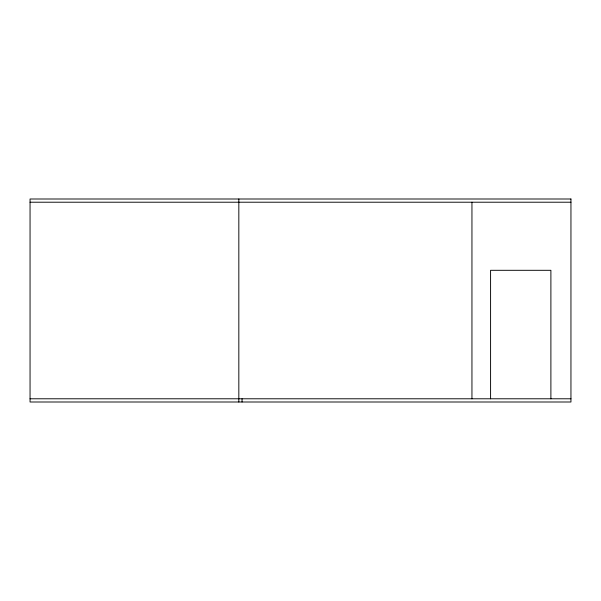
<?xml version="1.0" encoding="UTF-8"?>
<svg xmlns="http://www.w3.org/2000/svg" width="601" height="601" viewBox="0 0 601 601"><rect width="100%" height="100%" fill="white"/><g stroke="black" fill="none" stroke-linecap="round" stroke-linejoin="round"><path stroke-width="0.9" d="M30.05 202.214L570.95 202.214M30.05 398.786L570.95 398.786M550.892 398.786L550.892 270.307L490.581 270.307L490.581 398.786M471.95 202.214L471.95 398.786M242.045 398.786L242.045 402.001M238.83 198.999L238.83 402.001M570.95 198.999L30.05 198.999L30.05 402.001L570.95 402.001L570.95 198.999"/></g></svg>
